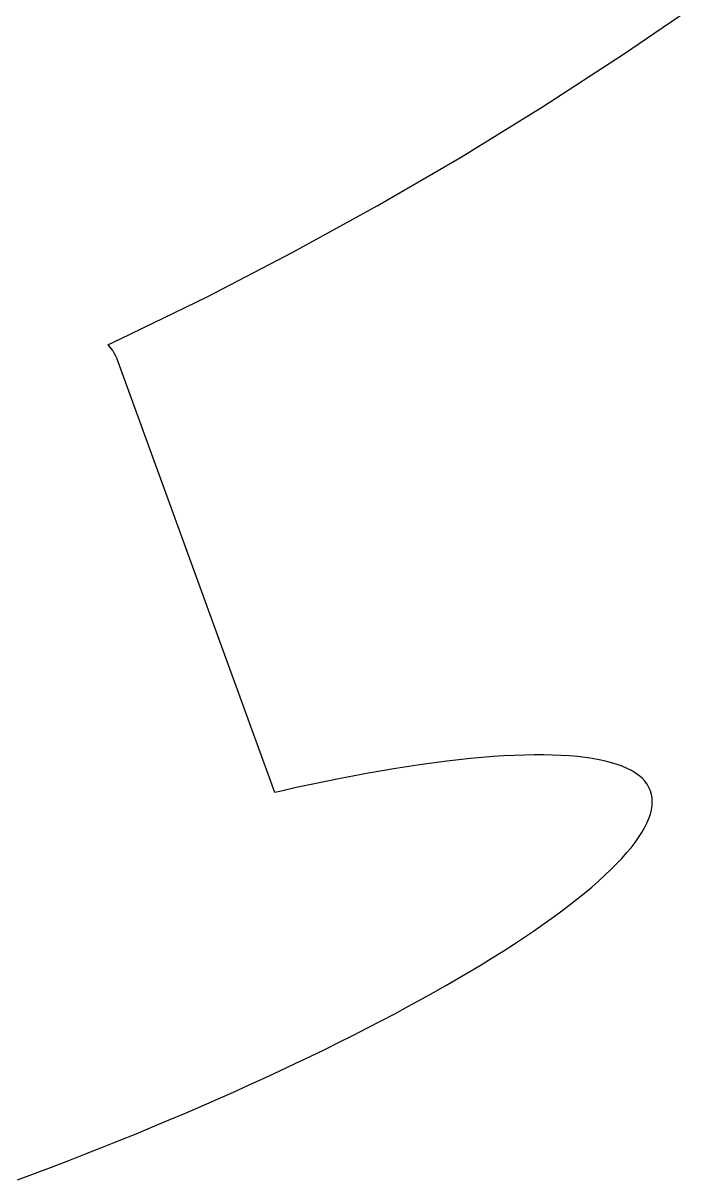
# Model space of a CAD drawing. Header units: metres. Extents: x -53 to 53, y -52 to 53.
# Drawn here: x 18.12 to 25.91, y -50.32 to -37.06 of the extents above; entities that cross this region are included whole.
import ezdxf

# ---------------------------------------------------------------- set-up
doc = ezdxf.new("R2010")
doc.units = ezdxf.units.M

msp = doc.modelspace()

# ---------------------------------------------------------------- linework, layer by layer
for p, q in [((25.0007, -37.4161), (25.9114, -36.7913)), ((24.0749, -38.0184), (25.0007, -37.4161)), ((23.1346, -38.5978), (24.0749, -38.0184)), ((22.1804, -39.1539), (23.1346, -38.5978)), ((21.2128, -39.6864), (22.1804, -39.1539)), ((20.2325, -40.1951), (21.2128, -39.6864)), ((19.24, -40.6795), (20.2325, -40.1951)), ((19.0965, -40.7452), (19.24, -40.6795)), ((19.1083, -40.7573), (19.0965, -40.7452)), ((19.131, -40.784), (19.1083, -40.7573)), ((19.1512, -40.8118), (19.131, -40.784)), ((19.1689, -40.8406), (19.1512, -40.8118)), ((19.184, -40.8703), (19.1689, -40.8406)), ((19.1966, -40.901), (19.184, -40.8703)), ((21.008, -45.8777), (19.1966, -40.901)), ((23.5087, -45.4669), (23.3815, -45.477)), ((23.6321, -45.4588), (23.5087, -45.4669)), ((23.7516, -45.4527), (23.6321, -45.4588)), ((23.8673, -45.4487), (23.7516, -45.4527)), ((23.979, -45.4466), (23.8673, -45.4487)), ((24.0867, -45.4465), (23.979, -45.4466)), ((24.1902, -45.4485), (24.0867, -45.4465)), ((24.2896, -45.4525), (24.1902, -45.4485)), ((24.3848, -45.4584), (24.2896, -45.4525)), ((24.4756, -45.4664), (24.3848, -45.4584)), ((24.5622, -45.4763), (24.4756, -45.4664)), ((22.3931, -45.6028), (22.2389, -45.6286)), ((22.5443, -45.579), (22.3931, -45.6028)), ((22.6923, -45.5571), (22.5443, -45.579)), ((22.837, -45.5371), (22.6923, -45.5571)), ((22.9783, -45.5191), (22.837, -45.5371)), ((23.1163, -45.5031), (22.9783, -45.5191)), ((23.2507, -45.4891), (23.1163, -45.5031)), ((23.3815, -45.477), (23.2507, -45.4891)), ((24.6443, -45.4883), (24.5622, -45.4763)), ((24.7221, -45.5023), (24.6443, -45.4883)), ((24.7953, -45.5182), (24.7221, -45.5023)), ((24.864, -45.5361), (24.7953, -45.5182)), ((24.9282, -45.5559), (24.864, -45.5361)), ((24.9877, -45.5777), (24.9282, -45.5559)), ((25.0425, -45.6014), (24.9877, -45.5777)), ((25.0928, -45.627), (25.0425, -45.6014)), ((21.7586, -45.7171), (21.593, -45.7504)), ((21.9215, -45.6857), (21.7586, -45.7171)), ((22.0816, -45.6562), (21.9215, -45.6857)), ((22.2389, -45.6286), (22.0816, -45.6562)), ((25.1383, -45.6546), (25.0928, -45.627)), ((25.179, -45.684), (25.1383, -45.6546)), ((25.215, -45.7153), (25.179, -45.684)), ((25.2462, -45.7484), (25.215, -45.7153)), ((21.0809, -45.8609), (21.008, -45.8777)), ((21.254, -45.8223), (21.0809, -45.8609)), ((21.4248, -45.7854), (21.254, -45.8223)), ((21.593, -45.7504), (21.4248, -45.7854)), ((25.2727, -45.7834), (25.2462, -45.7484)), ((25.2943, -45.8202), (25.2727, -45.7834)), ((25.311, -45.8587), (25.2943, -45.8202)), ((25.323, -45.899), (25.311, -45.8587)), ((25.33, -45.9411), (25.323, -45.899)), ((25.3297, -46.0303), (25.3323, -45.9848)), ((25.3323, -45.9848), (25.33, -45.9411)), ((25.2927, -46.1765), (25.3099, -46.1261)), ((25.3099, -46.1261), (25.3222, -46.0774)), ((25.3222, -46.0774), (25.3297, -46.0303)), ((25.244, -46.2818), (25.2708, -46.2284)), ((25.2708, -46.2284), (25.2927, -46.1765)), ((25.1348, -46.4511), (25.176, -46.3932)), ((25.176, -46.3932), (25.2124, -46.3368)), ((25.2124, -46.3368), (25.244, -46.2818)), ((25.0384, -46.571), (25.089, -46.5104)), ((25.089, -46.5104), (25.1348, -46.4511)), ((24.9233, -46.6962), (24.9832, -46.633)), ((24.9832, -46.633), (25.0384, -46.571)), ((24.7897, -46.8265), (24.8588, -46.7608)), ((24.8588, -46.7608), (24.9233, -46.6962)), ((24.638, -46.9615), (24.7161, -46.8934)), ((24.7161, -46.8934), (24.7897, -46.8265)), ((24.4687, -47.1008), (24.5555, -47.0306)), ((24.5555, -47.0306), (24.638, -46.9615)), ((24.2819, -47.2443), (24.3774, -47.1721)), ((24.3774, -47.1721), (24.4687, -47.1008)), ((24.0783, -47.3914), (24.1822, -47.3174)), ((24.1822, -47.3174), (24.2819, -47.2443)), ((23.9704, -47.4662), (24.0783, -47.3914)), ((23.7424, -47.6183), (23.8583, -47.5419)), ((23.8583, -47.5419), (23.9704, -47.4662)), ((23.4988, -47.7731), (23.6225, -47.6954)), ((23.6225, -47.6954), (23.7424, -47.6183)), ((23.2403, -47.9304), (23.3714, -47.8515)), ((23.3714, -47.8515), (23.4988, -47.7731)), ((23.1056, -48.0098), (23.2403, -47.9304)), ((22.8257, -48.17), (22.9673, -48.0897)), ((22.9673, -48.0897), (23.1056, -48.0098)), ((22.5325, -48.3316), (22.6807, -48.2507)), ((22.6807, -48.2507), (22.8257, -48.17)), ((22.3811, -48.4129), (22.5325, -48.3316)), ((22.0692, -48.5761), (22.2266, -48.4944)), ((22.2266, -48.4944), (22.3811, -48.4129)), ((21.9088, -48.6579), (22.0692, -48.5761)), ((21.5798, -48.8216), (21.7457, -48.7397)), ((21.7457, -48.7397), (21.9088, -48.6579)), ((21.2405, -48.9853), (21.4114, -48.9035)), ((21.4114, -48.9035), (21.5798, -48.8216)), ((21.0672, -49.067), (21.2405, -48.9853)), ((20.7139, -49.2298), (20.8916, -49.1485)), ((20.8916, -49.1485), (21.0672, -49.067)), ((20.3522, -49.3915), (20.534, -49.3108)), ((20.534, -49.3108), (20.7139, -49.2298)), ((20.1686, -49.4718), (20.3522, -49.3915)), ((19.7962, -49.6312), (19.9832, -49.5517)), ((19.9832, -49.5517), (20.1686, -49.4718)), ((19.4177, -49.7885), (19.6077, -49.7101)), ((19.6077, -49.7101), (19.7962, -49.6312)), ((19.2265, -49.8663), (19.4177, -49.7885)), ((18.8406, -50.0198), (19.0341, -49.9434)), ((19.0341, -49.9434), (19.2265, -49.8663)), ((18.451, -50.1704), (18.6462, -50.0955)), ((18.6462, -50.0955), (18.8406, -50.0198)), ((18.0585, -50.3176), (18.2551, -50.2444)), ((18.2551, -50.2444), (18.451, -50.1704))]:
    msp.add_line(p, q)

doc.saveas('drawing.dxf')
